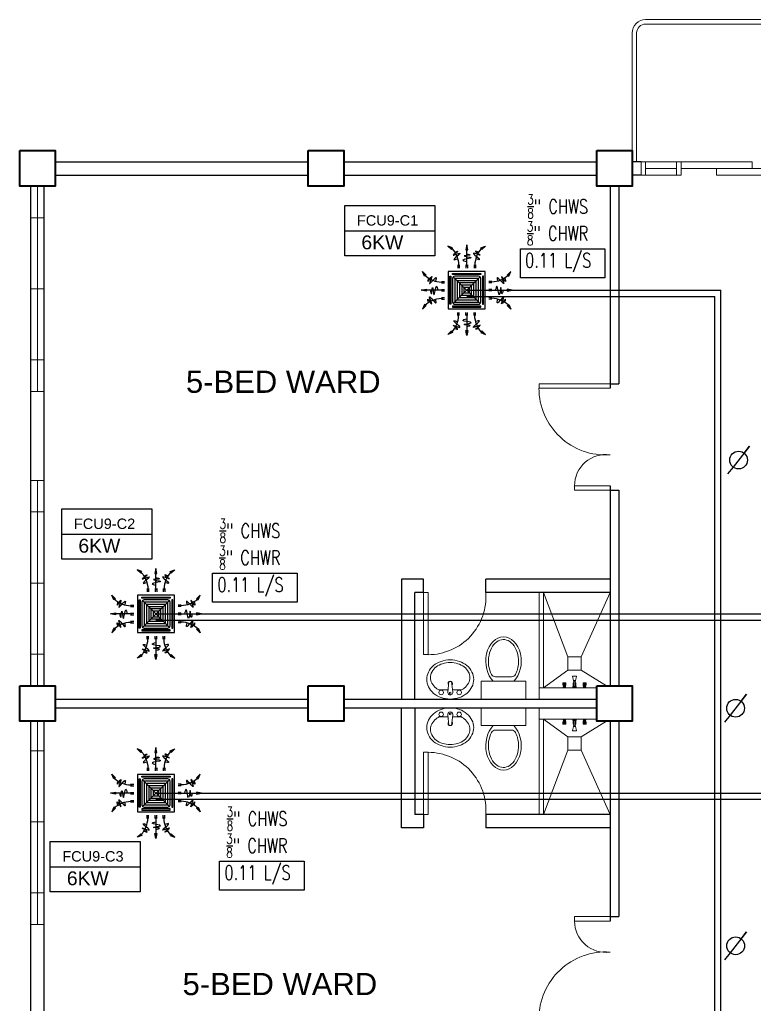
# Model space of a CAD drawing. Header units: millimetres. Extents: x 5 to 430, y 3 to 339.
# Drawn here: x 136.57 to 144.85, y 132.67 to 143.76 of the extents above; entities that cross this region are included whole.
import ezdxf

# ---------------------------------------------------------------- set-up
doc = ezdxf.new("R2010")
doc.units = ezdxf.units.MM
doc.header["$MEASUREMENT"] = 0
for name, color, linetype in [('AIR', 7, 'Continuous'), ('fcu line', 7, 'Continuous'), ('fcu return', 7, 'Continuous'), ('label', 7, 'Continuous'), ('Legends', 7, 'Continuous'), ('pipe label', 7, 'Continuous')]:
    doc.layers.add(name, color=color, linetype=linetype)
doc.styles.add('Arch-Dim', font='simplex.shx', dxfattribs={"width": 0.75})
doc.styles.get("Standard").update_dxf_attribs({"font": 'arial.ttf'})
doc.styles.add('SWISSLT175', font='swissl.ttf', dxfattribs={"height": 0.175})

# ---------------------------------------------------------------- blocks, each defined once
blk = doc.blocks.new('FCU-13000P (CASSETTE SPLIT)')
at = {"layer": 'AIR', "ltscale": 3}
for p, q in [((0, 0.523), (0, 1)), ((-0.193, 0.558), (-0.193, 0.487)), ((-0.162, 0.558), (-0.162, 0.487)), ((-0.016, 0.558), (-0.016, 0.487)), ((0.016, 0.558), (0.016, 0.487)), ((0.162, 0.558), (0.162, 0.487)), ((0.193, 0.558), (0.193, 0.487)), ((-0.523, 0), (-1, 0)), ((-0.558, 0.193), (-0.487, 0.193)), ((-0.558, 0.162), (-0.487, 0.162)), ((-0.558, 0.016), (-0.487, 0.016)), ((0.558, 0.193), (0.487, 0.193)), ((0.558, 0.162), (0.487, 0.162)), ((0.558, 0.016), (0.487, 0.016)), ((0.523, 0), (1, 0)), ((-0.558, -0.016), (-0.487, -0.016)), ((-0.558, -0.162), (-0.487, -0.162)), ((-0.558, -0.193), (-0.487, -0.193)), ((0.558, -0.016), (0.487, -0.016)), ((0.558, -0.162), (0.487, -0.162)), ((0.558, -0.193), (0.487, -0.193)), ((-0.193, -0.558), (-0.193, -0.487)), ((-0.162, -0.558), (-0.162, -0.487)), ((-0.016, -0.558), (-0.016, -0.487)), ((0, -0.523), (0, -1)), ((0.016, -0.558), (0.016, -0.487)), ((0.162, -0.558), (0.162, -0.487)), ((0.193, -0.558), (0.193, -0.487))]:
    blk.add_line(p, q, dxfattribs=at)
at = {"layer": 'AIR'}
for p, q in [((0.295, -0.295), (-0.295, 0.295)), ((0.295, 0.295), (-0.295, -0.295))]:
    blk.add_line(p, q, dxfattribs=at)
at = {"layer": 'AIR', "ltscale": 3}
for points in [[(-0.335, 0.895), (-0.311, 0.932), (-0.416, 0.973)], [(-0.022, 0.89), (0.022, 0.89), (0, 1)], [(0.335, 0.895), (0.311, 0.932), (0.416, 0.973)], [(-0.895, 0.335), (-0.932, 0.311), (-0.973, 0.416)], [(0.895, 0.335), (0.932, 0.311), (0.973, 0.416)], [(-0.89, 0.022), (-0.89, -0.022), (-1, 0)], [(0.89, 0.022), (0.89, -0.022), (1, 0)], [(-0.895, -0.335), (-0.932, -0.311), (-0.973, -0.416)], [(0.895, -0.335), (0.932, -0.311), (0.973, -0.416)], [(-0.335, -0.895), (-0.311, -0.932), (-0.416, -0.973)], [(-0.022, -0.89), (0.022, -0.89), (0, -1)], [(0.335, -0.895), (0.311, -0.932), (0.416, -0.973)]]:
    blk.add_lwpolyline(points, close=True, dxfattribs=at)
at = {"layer": 'AIR'}
for points in [[(-0.323, 0.914, -0.171809), (-0.178, 0.558), (-0.178, 0.522)], [(0.323, 0.914, 0.171809), (0.178, 0.558), (0.178, 0.522)], [(-0.914, 0.323, 0.171809), (-0.558, 0.178), (-0.522, 0.178)], [(0.914, 0.323, -0.171809), (0.558, 0.178), (0.522, 0.178)], [(-0.914, -0.323, -0.171809), (-0.558, -0.178), (-0.522, -0.178)], [(0.914, -0.323, 0.171809), (0.558, -0.178), (0.522, -0.178)], [(-0.323, -0.914, 0.171809), (-0.178, -0.558), (-0.178, -0.522)], [(0.323, -0.914, -0.171809), (0.178, -0.558), (0.178, -0.522)]]:
    blk.add_lwpolyline(points, format="xyb", dxfattribs=at)
for points in [[(-0.41, -0.41), (0.41, -0.41), (0.41, 0.41), (-0.41, 0.41)], [(-0.373, 0.31), (-0.348, 0.31), (-0.348, -0.31), (-0.373, -0.31)], [(-0.31, 0.372), (0.31, 0.372), (0.31, 0.348), (-0.31, 0.348)], [(-0.26, -0.26), (0.26, -0.26), (0.26, 0.26), (-0.26, 0.26)], [(0.372, 0.31), (0.348, 0.31), (0.348, -0.31), (0.372, -0.31)], [(-0.21, -0.21), (0.21, -0.21), (0.21, 0.21), (-0.21, 0.21)], [(-0.16, -0.16), (0.16, -0.16), (0.16, 0.16), (-0.16, 0.16)], [(-0.11, -0.11), (0.11, -0.11), (0.11, 0.11), (-0.11, 0.11)], [(-0.06, -0.06), (0.06, -0.06), (0.06, 0.06), (-0.06, 0.06)], [(-0.31, -0.373), (0.31, -0.373), (0.31, -0.348), (-0.31, -0.348)]]:
    blk.add_lwpolyline(points, close=True, dxfattribs=at)
blk.add_lwpolyline([(-0.26, -0.31), (0.26, -0.31, 0.414214), (0.31, -0.26), (0.31, 0.26, 0.414214), (0.26, 0.31), (-0.26, 0.31, 0.414214), (-0.31, 0.26), (-0.31, -0.26, 0.414214)], format="xyb", close=True, dxfattribs=at)
at = {"layer": 'AIR', "ltscale": 3}
for points in [[(-0.268, 0.84), (-0.231, 0.852), (-0.134, 0.882), (-0.422, 0.704), (0.005, 0.903), (-0.358, 0.645), (-0.239, 0.678), (-0.199, 0.69)], [(0.268, 0.84), (0.231, 0.852), (0.134, 0.882), (0.422, 0.704), (-0.005, 0.903), (0.358, 0.645), (0.239, 0.678), (0.199, 0.69)], [(-0.84, 0.268), (-0.852, 0.231), (-0.882, 0.134), (-0.704, 0.422), (-0.903, -0.005), (-0.645, 0.358), (-0.678, 0.239), (-0.69, 0.199)], [(0.84, 0.268), (0.852, 0.231), (0.882, 0.134), (0.704, 0.422), (0.903, -0.005), (0.645, 0.358), (0.678, 0.239), (0.69, 0.199)], [(-0.84, -0.268), (-0.852, -0.231), (-0.882, -0.134), (-0.704, -0.422), (-0.903, 0.005), (-0.645, -0.358), (-0.678, -0.239), (-0.69, -0.199)], [(0.84, -0.268), (0.852, -0.231), (0.882, -0.134), (0.704, -0.422), (0.903, 0.005), (0.645, -0.358), (0.678, -0.239), (0.69, -0.199)], [(-0.268, -0.84), (-0.231, -0.852), (-0.134, -0.882), (-0.422, -0.704), (0.005, -0.903), (-0.358, -0.645), (-0.239, -0.678), (-0.199, -0.69)], [(0.268, -0.84), (0.231, -0.852), (0.134, -0.882), (0.422, -0.704), (-0.005, -0.903), (0.358, -0.645), (0.239, -0.678), (0.199, -0.69)]]:
    blk.add_open_spline(points, degree=3, knots=[0.0032834, 0.0032834, 0.0032834, 0.0032834, 0.0712567, 0.1924075, 0.3347111, 0.5062145, 0.5813292, 0.5813292, 0.5813292, 0.5813292], dxfattribs=at)
for points in [[(0, 0.8), (0.077, 0.776), (-0.058, 0.755), (0.098, 0.718), (-0.087, 0.663), (0, 0.631)], [(-0.8, 0), (-0.776, -0.077), (-0.755, 0.058), (-0.718, -0.098), (-0.663, 0.087), (-0.631, 0)], [(0.8, 0), (0.776, -0.077), (0.755, 0.058), (0.718, -0.098), (0.663, 0.087), (0.631, 0)], [(0, -0.8), (0.077, -0.776), (-0.058, -0.755), (0.098, -0.718), (-0.087, -0.663), (0, -0.631)]]:
    blk.add_spline(points, degree=3, dxfattribs=at)
for points in [[(-0.416, 0.973), (-0.335, 0.895), (-0.311, 0.932)], [(0, 1), (-0.022, 0.89), (0.022, 0.89)], [(0.416, 0.973), (0.335, 0.895), (0.311, 0.932)], [(-0.973, 0.416), (-0.895, 0.335), (-0.932, 0.311)], [(0.973, 0.416), (0.895, 0.335), (0.932, 0.311)], [(-1, 0), (-0.89, 0.022), (-0.89, -0.022)], [(1, 0), (0.89, 0.022), (0.89, -0.022)], [(-0.973, -0.416), (-0.895, -0.335), (-0.932, -0.311)], [(0.973, -0.416), (0.895, -0.335), (0.932, -0.311)], [(-0.416, -0.973), (-0.335, -0.895), (-0.311, -0.932)], [(0, -1), (-0.022, -0.89), (0.022, -0.89)], [(0.416, -0.973), (0.335, -0.895), (0.311, -0.932)]]:
    blk.add_solid(points, dxfattribs=at)

msp = doc.modelspace()

# ---------------------------------------------------------------- linework, layer by layer
at = {"color": 8, "linetype": 'ByBlock', "lineweight": 25}
for p, q in [((136.975, 142.159), (139.825, 142.159)), ((140.225, 142.159), (143.075, 142.159)), ((143.575, 142.159), (143.475, 142.159)), ((136.975, 142.009), (139.825, 142.009)), ((140.225, 142.009), (143.075, 142.009)), ((143.575, 142.009), (143.475, 142.009)), ((136.7, 136.259), (136.7, 141.884)), ((136.85, 136.259), (136.85, 141.884)), ((143.225, 141.884), (143.225, 139.609)), ((143.325, 141.884), (143.325, 139.659)), ((143.225, 139.659), (143.325, 139.659)), ((143.225, 138.509), (143.225, 136.259)), ((143.225, 138.459), (143.325, 138.459)), ((143.325, 138.459), (143.325, 136.259)), ((140.875, 137.459), (140.875, 136.109)), ((136.975, 136.109), (139.825, 136.109)), ((140.225, 136.109), (143.075, 136.109)), ((136.975, 136.009), (139.825, 136.009)), ((140.225, 136.009), (143.075, 136.009)), ((140.875, 134.659), (140.875, 136.009)), ((136.7, 130.259), (136.7, 135.859)), ((136.85, 130.259), (136.85, 135.859)), ((143.225, 135.859), (143.225, 133.609)), ((143.325, 135.859), (143.325, 133.659)), ((141.825, 134.809), (141.825, 134.659)), ((143.225, 133.659), (143.325, 133.659))]:
    msp.add_line(p, q, dxfattribs=at)
at = {"color": 8, "linetype": 'ByBlock', "lineweight": 13}
for p, q in [((143.975, 142.159), (143.625, 142.159)), ((143.625, 142.084), (143.975, 142.084)), ((143.975, 142.009), (143.625, 142.009))]:
    msp.add_line(p, q, dxfattribs=at)
at = {"color": 8, "linetype": 'ByBlock', "lineweight": 9}
for p, q in [((136.775, 141.884), (136.775, 139.571)), ((136.7, 140.727), (136.7, 141.527)), ((136.7, 141.527), (136.85, 141.527)), ((136.85, 141.527), (136.85, 139.927)), ((136.7, 140.727), (136.85, 140.727)), ((136.85, 139.927), (136.7, 139.927)), ((136.7, 139.571), (136.85, 139.571)), ((136.7, 138.571), (136.85, 138.571)), ((136.775, 138.571), (136.775, 136.259)), ((136.7, 137.415), (136.7, 138.215)), ((136.7, 138.215), (136.85, 138.215)), ((136.85, 138.215), (136.85, 136.615)), ((136.7, 137.415), (136.85, 137.415)), ((136.85, 136.615), (136.7, 136.615)), ((143.075, 136.234), (142.425, 136.234)), ((141.025, 136.109), (142.975, 136.109)), ((141.025, 136.009), (142.975, 136.009)), ((136.775, 135.859), (136.775, 133.571)), ((143.075, 135.884), (142.425, 135.884)), ((136.7, 134.727), (136.7, 135.527)), ((136.7, 135.527), (136.85, 135.527)), ((136.85, 135.527), (136.85, 133.927)), ((136.7, 134.727), (136.85, 134.727)), ((136.85, 133.927), (136.7, 133.927)), ((136.7, 133.571), (136.85, 133.571))]:
    msp.add_line(p, q, dxfattribs=at)
at = {"color": 8, "linetype": 'ByBlock', "lineweight": 25, "ltscale": 0.3}
for p, q in [((141.125, 137.459), (140.875, 137.459)), ((141.125, 137.309), (141.125, 137.459)), ((143.225, 137.459), (141.825, 137.459)), ((141.825, 137.309), (141.825, 137.459)), ((141.125, 137.309), (141.025, 137.309)), ((141.025, 136.109), (141.025, 137.309)), ((143.225, 137.309), (141.825, 137.309)), ((141.025, 136.009), (141.025, 134.809)), ((141.125, 134.809), (141.025, 134.809)), ((141.125, 134.809), (141.125, 134.659)), ((143.225, 134.809), (141.825, 134.809)), ((141.125, 134.659), (140.875, 134.659)), ((143.225, 134.659), (141.825, 134.659))]:
    msp.add_line(p, q, dxfattribs=at)
at = {"color": 8, "linetype": 'ByBlock', "lineweight": 9, "ltscale": 0.3}
for p, q in [((142.75, 136.584), (142.475, 137.309)), ((142.9, 136.584), (143.225, 137.309)), ((142.75, 136.434), (142.475, 136.234)), ((142.9, 136.434), (143.184, 136.259)), ((142.75, 135.684), (142.475, 135.884)), ((142.9, 135.684), (143.184, 135.859)), ((142.75, 135.534), (142.475, 134.809)), ((142.9, 135.534), (143.225, 134.809))]:
    msp.add_line(p, q, dxfattribs=at)
at = {"color": 8, "lineweight": 9}
for p, q in [((141.41, 136.306), (141.397, 136.185)), ((141.439, 136.306), (141.453, 136.185)), ((141.775, 136.309), (141.775, 136.109)), ((142.275, 136.309), (141.775, 136.309)), ((142.115, 136.359), (141.934, 136.359)), ((142.275, 136.109), (142.275, 136.309)), ((142.698, 136.291), (142.694, 136.289)), ((142.694, 136.289), (142.694, 136.267)), ((142.728, 136.289), (142.694, 136.289)), ((142.694, 136.267), (142.697, 136.263)), ((142.698, 136.292), (142.698, 136.291)), ((142.724, 136.292), (142.698, 136.292)), ((142.724, 136.291), (142.698, 136.291)), ((142.698, 136.28), (142.698, 136.268)), ((142.698, 136.267), (142.705, 136.267)), ((142.705, 136.28), (142.705, 136.268)), ((142.717, 136.28), (142.717, 136.268)), ((142.724, 136.267), (142.717, 136.267)), ((142.724, 136.292), (142.724, 136.291)), ((142.724, 136.291), (142.728, 136.289)), ((142.724, 136.28), (142.724, 136.268)), ((142.728, 136.267), (142.726, 136.263)), ((142.728, 136.289), (142.728, 136.267)), ((142.812, 136.319), (142.804, 136.361)), ((142.805, 136.365), (142.844, 136.365)), ((142.812, 136.291), (142.808, 136.289)), ((142.817, 136.289), (142.808, 136.289)), ((142.808, 136.289), (142.808, 136.267)), ((142.808, 136.267), (142.81, 136.263)), ((142.811, 136.267), (142.817, 136.267)), ((142.837, 136.319), (142.812, 136.319)), ((142.812, 136.319), (142.812, 136.311)), ((142.837, 136.319), (142.812, 136.319)), ((142.812, 136.311), (142.837, 136.311)), ((142.817, 136.292), (142.812, 136.292)), ((142.812, 136.292), (142.812, 136.291)), ((142.817, 136.291), (142.812, 136.291)), ((142.812, 136.28), (142.812, 136.268)), ((142.817, 136.249), (142.817, 136.311)), ((142.832, 136.311), (142.832, 136.249)), ((142.838, 136.292), (142.832, 136.292)), ((142.838, 136.291), (142.832, 136.291)), ((142.841, 136.289), (142.832, 136.289)), ((142.838, 136.267), (142.832, 136.267)), ((142.837, 136.319), (142.846, 136.361)), ((142.837, 136.311), (142.837, 136.319)), ((142.838, 136.292), (142.838, 136.291)), ((142.838, 136.291), (142.841, 136.289)), ((142.838, 136.28), (142.838, 136.268)), ((142.841, 136.267), (142.839, 136.263)), ((142.841, 136.289), (142.841, 136.267)), ((142.925, 136.291), (142.922, 136.289)), ((142.955, 136.289), (142.922, 136.289)), ((142.922, 136.289), (142.922, 136.267)), ((142.922, 136.267), (142.924, 136.263)), ((142.951, 136.292), (142.925, 136.292)), ((142.925, 136.292), (142.925, 136.291)), ((142.951, 136.291), (142.925, 136.291)), ((142.925, 136.28), (142.925, 136.268)), ((142.925, 136.267), (142.932, 136.267)), ((142.932, 136.28), (142.932, 136.268)), ((142.944, 136.28), (142.944, 136.268)), ((142.952, 136.267), (142.944, 136.267)), ((142.951, 136.292), (142.951, 136.291)), ((142.951, 136.291), (142.955, 136.289)), ((142.951, 136.28), (142.951, 136.268)), ((142.955, 136.267), (142.953, 136.263)), ((142.955, 136.289), (142.955, 136.267)), ((142.694, 136.234), (142.697, 136.241)), ((142.694, 136.234), (142.694, 136.234)), ((142.728, 136.234), (142.694, 136.234)), ((142.728, 136.234), (142.694, 136.234)), ((142.697, 136.261), (142.697, 136.255)), ((142.725, 136.255), (142.697, 136.255)), ((142.697, 136.255), (142.698, 136.253)), ((142.725, 136.241), (142.697, 136.241)), ((142.724, 136.253), (142.698, 136.253)), ((142.7, 136.241), (142.7, 136.253)), ((142.722, 136.241), (142.722, 136.253)), ((142.725, 136.255), (142.724, 136.253)), ((142.725, 136.261), (142.725, 136.255)), ((142.728, 136.234), (142.725, 136.241)), ((142.728, 136.234), (142.728, 136.234)), ((142.796, 136.234), (142.807, 136.239)), ((142.854, 136.234), (142.796, 136.234)), ((142.807, 136.249), (142.842, 136.249)), ((142.807, 136.239), (142.807, 136.249)), ((142.807, 136.239), (142.842, 136.239)), ((142.842, 136.239), (142.807, 136.239)), ((142.811, 136.261), (142.811, 136.255)), ((142.817, 136.255), (142.811, 136.255)), ((142.811, 136.255), (142.811, 136.253)), ((142.817, 136.253), (142.811, 136.253)), ((142.813, 136.249), (142.813, 136.253)), ((142.832, 136.249), (142.817, 136.249)), ((142.839, 136.255), (142.832, 136.255)), ((142.838, 136.253), (142.832, 136.253)), ((142.836, 136.249), (142.836, 136.253)), ((142.839, 136.255), (142.838, 136.253)), ((142.839, 136.261), (142.839, 136.255)), ((142.842, 136.249), (142.842, 136.239)), ((142.842, 136.239), (142.854, 136.234)), ((142.921, 136.234), (142.925, 136.241)), ((142.955, 136.234), (142.921, 136.234)), ((142.955, 136.234), (142.921, 136.234)), ((142.921, 136.234), (142.921, 136.234)), ((142.924, 136.261), (142.924, 136.255)), ((142.924, 136.255), (142.925, 136.253)), ((142.952, 136.255), (142.924, 136.255)), ((142.952, 136.253), (142.925, 136.253)), ((142.952, 136.241), (142.925, 136.241)), ((142.927, 136.241), (142.927, 136.253)), ((142.95, 136.241), (142.95, 136.253)), ((142.952, 136.261), (142.952, 136.255)), ((142.952, 136.255), (142.952, 136.253)), ((142.955, 136.234), (142.952, 136.241)), ((142.955, 136.234), (142.955, 136.234)), ((141.775, 136.109), (142.275, 136.109)), ((141.41, 135.811), (141.397, 135.932)), ((141.439, 135.811), (141.453, 135.932)), ((141.775, 135.809), (141.775, 136.009)), ((141.775, 136.009), (142.275, 136.009)), ((142.275, 136.009), (142.275, 135.809)), ((142.694, 135.883), (142.694, 135.884)), ((142.728, 135.884), (142.694, 135.884)), ((142.694, 135.883), (142.697, 135.876)), ((142.728, 135.883), (142.694, 135.883)), ((142.694, 135.85), (142.697, 135.854)), ((142.694, 135.828), (142.694, 135.85)), ((142.698, 135.826), (142.694, 135.828)), ((142.728, 135.828), (142.694, 135.828)), ((142.725, 135.876), (142.697, 135.876)), ((142.697, 135.862), (142.698, 135.864)), ((142.697, 135.856), (142.697, 135.862)), ((142.725, 135.862), (142.697, 135.862)), ((142.724, 135.864), (142.698, 135.864)), ((142.698, 135.85), (142.705, 135.85)), ((142.698, 135.837), (142.698, 135.849)), ((142.698, 135.825), (142.698, 135.826)), ((142.724, 135.826), (142.698, 135.826)), ((142.724, 135.825), (142.698, 135.825)), ((142.7, 135.876), (142.7, 135.864)), ((142.705, 135.837), (142.705, 135.849)), ((142.724, 135.85), (142.717, 135.85)), ((142.717, 135.837), (142.717, 135.849)), ((142.722, 135.876), (142.722, 135.864)), ((142.725, 135.862), (142.724, 135.864)), ((142.724, 135.837), (142.724, 135.849)), ((142.724, 135.826), (142.728, 135.828)), ((142.724, 135.825), (142.724, 135.826)), ((142.728, 135.883), (142.725, 135.876)), ((142.725, 135.856), (142.725, 135.862)), ((142.728, 135.85), (142.726, 135.854)), ((142.728, 135.883), (142.728, 135.884)), ((142.728, 135.828), (142.728, 135.85)), ((142.796, 135.884), (142.807, 135.878)), ((142.854, 135.884), (142.796, 135.884)), ((142.807, 135.878), (142.842, 135.878)), ((142.842, 135.878), (142.807, 135.878)), ((142.807, 135.878), (142.807, 135.868)), ((142.807, 135.868), (142.842, 135.868)), ((142.808, 135.85), (142.81, 135.854)), ((142.808, 135.828), (142.808, 135.85)), ((142.817, 135.828), (142.808, 135.828)), ((142.812, 135.826), (142.808, 135.828)), ((142.817, 135.864), (142.811, 135.864)), ((142.811, 135.862), (142.811, 135.864)), ((142.817, 135.862), (142.811, 135.862)), ((142.811, 135.856), (142.811, 135.862)), ((142.811, 135.85), (142.817, 135.85)), ((142.812, 135.837), (142.812, 135.849)), ((142.817, 135.826), (142.812, 135.826)), ((142.812, 135.825), (142.812, 135.826)), ((142.817, 135.825), (142.812, 135.825)), ((142.813, 135.868), (142.813, 135.864)), ((142.817, 135.868), (142.817, 135.806)), ((142.832, 135.868), (142.817, 135.868)), ((142.832, 135.806), (142.832, 135.868)), ((142.838, 135.864), (142.832, 135.864)), ((142.839, 135.862), (142.832, 135.862)), ((142.838, 135.85), (142.832, 135.85)), ((142.841, 135.828), (142.832, 135.828)), ((142.838, 135.826), (142.832, 135.826)), ((142.838, 135.825), (142.832, 135.825)), ((142.836, 135.868), (142.836, 135.864)), ((142.839, 135.862), (142.838, 135.864)), ((142.838, 135.837), (142.838, 135.849)), ((142.838, 135.826), (142.841, 135.828)), ((142.838, 135.825), (142.838, 135.826)), ((142.839, 135.856), (142.839, 135.862)), ((142.841, 135.85), (142.839, 135.854)), ((142.841, 135.828), (142.841, 135.85)), ((142.842, 135.878), (142.854, 135.884)), ((142.842, 135.868), (142.842, 135.878)), ((142.955, 135.884), (142.921, 135.884)), ((142.921, 135.883), (142.921, 135.884)), ((142.955, 135.883), (142.921, 135.883)), ((142.921, 135.883), (142.925, 135.876)), ((142.922, 135.85), (142.924, 135.854)), ((142.922, 135.828), (142.922, 135.85)), ((142.955, 135.828), (142.922, 135.828)), ((142.925, 135.826), (142.922, 135.828)), ((142.924, 135.862), (142.925, 135.864)), ((142.952, 135.862), (142.924, 135.862)), ((142.924, 135.856), (142.924, 135.862)), ((142.952, 135.876), (142.925, 135.876)), ((142.952, 135.864), (142.925, 135.864)), ((142.925, 135.85), (142.932, 135.85)), ((142.925, 135.837), (142.925, 135.849)), ((142.951, 135.826), (142.925, 135.826)), ((142.925, 135.825), (142.925, 135.826)), ((142.951, 135.825), (142.925, 135.825)), ((142.927, 135.876), (142.927, 135.864)), ((142.932, 135.837), (142.932, 135.849)), ((142.952, 135.85), (142.944, 135.85)), ((142.944, 135.837), (142.944, 135.849)), ((142.95, 135.876), (142.95, 135.864)), ((142.951, 135.837), (142.951, 135.849)), ((142.951, 135.826), (142.955, 135.828)), ((142.951, 135.825), (142.951, 135.826)), ((142.955, 135.883), (142.952, 135.876)), ((142.952, 135.862), (142.952, 135.864)), ((142.952, 135.856), (142.952, 135.862)), ((142.955, 135.85), (142.953, 135.854)), ((142.955, 135.883), (142.955, 135.884)), ((142.955, 135.828), (142.955, 135.85)), ((142.275, 135.809), (141.775, 135.809)), ((142.115, 135.759), (141.934, 135.759)), ((142.812, 135.798), (142.804, 135.756)), ((142.805, 135.752), (142.844, 135.752)), ((142.812, 135.798), (142.812, 135.806)), ((142.812, 135.806), (142.837, 135.806)), ((142.837, 135.798), (142.812, 135.798)), ((142.837, 135.798), (142.812, 135.798)), ((142.837, 135.806), (142.837, 135.798)), ((142.837, 135.798), (142.846, 135.756))]:
    msp.add_line(p, q, dxfattribs=at)
at = {"color": 8, "linetype": 'ByBlock', "lineweight": 9}
for points in [[(143.475, 142.159), (143.475, 143.609, -0.414214), (143.625, 143.759), (146.425, 143.759, -0.414214), (146.575, 143.609), (146.575, 142.284), (146.575, 142.934)], [(143.525, 142.159), (143.525, 143.609, -0.414214), (143.625, 143.709), (146.425, 143.709, -0.414214), (146.525, 143.609), (146.525, 142.954)]]:
    msp.add_lwpolyline(points, format="xyb", dxfattribs=at)
at = {"color": 8, "linetype": 'ByBlock', "lineweight": 35}
for points in [[(136.575, 142.284), (136.975, 142.284), (136.975, 141.884), (136.575, 141.884)], [(139.825, 142.284), (140.225, 142.284), (140.225, 141.884), (139.825, 141.884)], [(143.075, 142.284), (143.475, 142.284), (143.475, 141.884), (143.075, 141.884)], [(136.575, 136.259), (136.975, 136.259), (136.975, 135.859), (136.575, 135.859)], [(139.825, 136.259), (140.225, 136.259), (140.225, 135.859), (139.825, 135.859)], [(143.075, 136.259), (143.475, 136.259), (143.475, 135.859), (143.075, 135.859)]]:
    msp.add_lwpolyline(points, close=True, dxfattribs=at)
at = {"color": 8, "linetype": 'ByBlock', "lineweight": 13}
for points in [[(143.625, 142.159), (143.625, 142.009), (143.575, 142.009), (143.575, 142.159)], [(144.025, 142.159), (144.025, 142.009), (143.975, 142.009), (143.975, 142.159)], [(144.025, 142.159), (144.825, 142.159), (144.825, 142.084), (144.025, 142.084)], [(144.425, 142.084), (145.225, 142.084), (145.225, 142.009), (144.425, 142.009)]]:
    msp.add_lwpolyline(points, close=True, dxfattribs=at)
at = {"color": 8, "lineweight": 9}
for points in [[(136.7, 141.884), (136.85, 141.884), (136.85, 139.571), (136.7, 139.571)], [(136.7, 138.571), (136.85, 138.571), (136.85, 136.259), (136.7, 136.259)], [(136.7, 135.859), (136.85, 135.859), (136.85, 133.571), (136.7, 133.571)]]:
    msp.add_lwpolyline(points, close=True, dxfattribs=at)
at = {"color": 8, "lineweight": 13, "ltscale": 0.03}
for points in [[(143.225, 139.609), (143.225, 139.659), (142.425, 139.659), (142.425, 139.609)], [(143.225, 138.459), (143.225, 138.509), (142.825, 138.509), (142.825, 138.459)], [(141.125, 137.309), (141.175, 137.309), (141.175, 136.609), (141.125, 136.609)], [(141.125, 134.809), (141.175, 134.809), (141.175, 135.509), (141.125, 135.509)], [(143.225, 133.659), (143.225, 133.609), (142.825, 133.609), (142.825, 133.659)]]:
    msp.add_lwpolyline(points, close=True, dxfattribs=at)
at = {"color": 8, "linetype": 'ByBlock', "lineweight": 9, "ltscale": 0.3}
for points in [[(142.475, 136.234), (142.475, 137.309), (142.425, 137.309), (142.425, 136.109), (142.425, 136.109)], [(142.475, 135.884), (142.475, 134.809), (142.425, 134.809), (142.425, 136.009), (142.425, 136.009)]]:
    msp.add_lwpolyline(points, dxfattribs=at)
at = {"color": 8, "lineweight": 9}
for points in [[(141.69, 136.33, 0.11576), (141.67, 136.412, 0.104047), (141.612, 136.486, 0.090875), (141.528, 136.533, 0.083344), (141.425, 136.551, 0.083344), (141.321, 136.533, 0.090875), (141.237, 136.486, 0.104047), (141.179, 136.412, 0.11576), (141.16, 136.33, 0.11576), (141.179, 136.247, 0.104047), (141.237, 136.173, 0.090875), (141.321, 136.126, 0.083344), (141.425, 136.109, 0.083344), (141.528, 136.126, 0.090875), (141.612, 136.173, 0.104047), (141.67, 136.247, 0.11576)], [(141.69, 135.788, -0.11576), (141.67, 135.705, -0.104047), (141.612, 135.631, -0.090875), (141.528, 135.584, -0.083344), (141.425, 135.567, -0.083344), (141.321, 135.584, -0.090875), (141.237, 135.631, -0.104047), (141.179, 135.705, -0.11576), (141.16, 135.788, -0.11576), (141.179, 135.87, -0.104047), (141.237, 135.944, -0.090875), (141.321, 135.991, -0.083344), (141.425, 136.009, -0.083344), (141.528, 135.991, -0.090875), (141.612, 135.944, -0.104047), (141.67, 135.87, -0.11576)]]:
    msp.add_lwpolyline(points, format="xyb", close=True, dxfattribs=at)
for points in [[(141.647, 136.351, 0.124838), (141.631, 136.413, 0.105788), (141.582, 136.471, 0.086697), (141.512, 136.507, 0.076776), (141.425, 136.521, 0.076776), (141.337, 136.507, 0.086697), (141.267, 136.471, 0.105788), (141.218, 136.413, 0.124838), (141.202, 136.351, 0.124838), (141.218, 136.288, 0.105788), (141.267, 136.23, 0.040067), (141.298, 136.211), (141.4, 136.211, 0.040067)], [(141.449, 136.211), (141.551, 136.211, 0.040067), (141.582, 136.23, 0.105788), (141.631, 136.288, 0.124838), (141.647, 136.351, 0.124838)], [(141.647, 135.767, -0.124838), (141.631, 135.704, -0.105788), (141.582, 135.646, -0.086697), (141.512, 135.61, -0.076776), (141.425, 135.597, -0.076776), (141.337, 135.61, -0.086697), (141.267, 135.646, -0.105788), (141.218, 135.704, -0.124838), (141.202, 135.767, -0.124838), (141.218, 135.829, -0.105788), (141.267, 135.887, -0.040067), (141.298, 135.907), (141.4, 135.907, -0.040067)], [(141.449, 135.907), (141.551, 135.907, -0.040067), (141.582, 135.887, -0.105788), (141.631, 135.829, -0.124838), (141.647, 135.767, -0.124838)]]:
    msp.add_lwpolyline(points, format="xyb", dxfattribs=at)
at = {"color": 8, "linetype": 'ByBlock', "lineweight": 9, "ltscale": 0.03}
for points in [[(142.75, 136.434), (142.9, 136.434), (142.9, 136.584), (142.75, 136.584)], [(142.75, 135.684), (142.9, 135.684), (142.9, 135.534), (142.75, 135.534)]]:
    msp.add_lwpolyline(points, close=True, dxfattribs=at)
at = {"color": 8, "lineweight": 9}
for centre, radius in [((141.323, 136.182), 0.0255), ((141.425, 136.175), 0.0095), ((141.526, 136.182), 0.0255), ((141.323, 135.936), 0.0255), ((141.425, 135.942), 0.0095), ((141.526, 135.936), 0.0255)]:
    msp.add_circle(centre, radius, dxfattribs=at)
at = {"color": 8, "lineweight": 13, "ltscale": 0.03}
for centre, radius, start, end in [((143.176, 139.609), 0.752, 180, 273.6952), ((143.178, 138.509), 0.353, 82.3719, 180), ((141.175, 137.26), 0.652, 270, 4.2422), ((141.175, 134.857), 0.652, 355.7578, 90), ((143.178, 133.609), 0.353, 180, 277.6281), ((143.176, 132.509), 0.752, 86.3048, 180)]:
    msp.add_arc(centre, radius, start, end, dxfattribs=at)
at = {"color": 8, "lineweight": 9}
for centre, radius, start, end in [((141.934, 136.409), 0.05, 208.0084, 270), ((142.115, 136.409), 0.05, 270, 331.8499), ((141.425, 136.284), 0.025, 126.3068, 221.2022), ((141.425, 136.213), 0.0948, 81.2026, 98.7974), ((141.425, 136.284), 0.025, 71.3793, 108.6207), ((141.425, 136.284), 0.025, 318.7978, 53.6932), ((141.425, 136.182), 0.028, 173.7545, 6.2455), ((141.425, 135.936), 0.028, 353.7545, 186.2455), ((141.425, 135.834), 0.025, 138.7978, 233.6932), ((141.425, 135.834), 0.025, 306.3068, 41.2022), ((141.425, 135.904), 0.0948, 261.2026, 278.7974), ((141.425, 135.834), 0.025, 251.3793, 288.6207), ((141.934, 135.709), 0.05, 90, 151.9916), ((142.115, 135.709), 0.05, 28.1501, 90)]:
    msp.add_arc(centre, radius, start, end, dxfattribs=at)
for centre, major_axis, ratio, start_param, end_param in [((142.025, 136.534), (0, -0.275), 0.727273, 0.612555, 5.670631), ((142.685, 136.279), (0.00896, 0.00896), 1, 5.560378, 6.271464), ((142.683, 136.274), (-0.0118, 0.0118), 1, 3.273911, 3.406137), ((142.694, 136.268), (0.00268, 0.00268), 1, 4.870036, 5.497675), ((142.693, 136.261), (0.00268, 0.00268), 1, 5.497675, 5.991616), ((142.715, 136.279), (0.00738, 0.00738), 1, 1.497691, 2.282489), ((142.709, 136.268), (-0.00268, 0.00268), 1, 0.785286, 1.412925), ((142.716, 136.273), (0.00887, 0.00887), 1, 2.983721, 3.344735), ((142.711, 136.284), (-0.00268, 0.00268), 1, -1.497915, -0.073106), ((142.711, 136.266), (-0.00268, 0.00268), 1, 1.773938, 2.938226), ((142.706, 136.273), (0.00887, 0.00887), 1, 4.509022, 4.870036), ((142.707, 136.279), (-0.00738, 0.00738), 1, 4.000472, 4.78527), ((142.713, 136.268), (-0.00268, 0.00268), 1, 3.299239, 3.926878), ((142.737, 136.279), (-0.00896, 0.00896), 1, 0.011497, 0.722582), ((142.728, 136.268), (0.00268, 0.00268), 1, 2.356082, 2.983721), ((142.739, 136.274), (-0.0118, 0.0118), 1, 1.306028, 1.438253), ((142.729, 136.261), (0.00268, 0.00268), 1, 1.862141, 2.356082), ((142.807, 136.362), (0.00268, 0.00268), 1, 1.354119, 2.724181), ((142.799, 136.279), (-0.00896, 0.00896), 1, 3.989582, 4.700667), ((142.796, 136.274), (0.0118, 0.0118), 1, 4.844707, 4.976933), ((142.807, 136.261), (-0.00268, 0.00268), 1, 3.926878, 4.42082), ((142.808, 136.268), (-0.00268, 0.00268), 1, 3.299239, 3.926878), ((142.85, 136.279), (-0.00896, 0.00896), 1, 0.011497, 0.722582), ((142.842, 136.268), (-0.00268, 0.00268), 1, 0.785286, 1.412925), ((142.853, 136.274), (0.0118, 0.0118), 1, 2.876824, 3.009049), ((142.842, 136.261), (-0.00268, 0.00268), 1, 0.291344, 0.785286), ((142.913, 136.279), (0.00896, 0.00896), 1, 5.560378, 6.271464), ((142.91, 136.274), (-0.0118, 0.0118), 1, 3.273911, 3.406137), ((142.921, 136.261), (0.00268, 0.00268), 1, 5.497675, 5.991616), ((142.921, 136.268), (0.00268, 0.00268), 1, 4.870036, 5.497675), ((142.943, 136.279), (0.00738, 0.00738), 1, 1.497691, 2.282489), ((142.936, 136.268), (-0.00268, 0.00268), 1, 0.785286, 1.412925), ((142.943, 136.273), (0.00887, 0.00887), 1, 2.983721, 3.344735), ((142.938, 136.284), (-0.00268, 0.00268), 1, -1.497915, -0.073106), ((142.938, 136.266), (-0.00268, 0.00268), 1, 1.773938, 2.938226), ((142.934, 136.273), (0.00887, 0.00887), 1, 4.509022, 4.870036), ((142.934, 136.279), (-0.00738, 0.00738), 1, 4.000472, 4.78527), ((142.941, 136.268), (-0.00268, 0.00268), 1, 3.299239, 3.926878), ((142.964, 136.279), (-0.00896, 0.00896), 1, 0.011497, 0.722582), ((142.955, 136.268), (0.00268, 0.00268), 1, 2.356082, 2.983721), ((142.967, 136.274), (0.0118, 0.0118), 1, 2.876824, 3.009049), ((142.956, 136.261), (0.00268, 0.00268), 1, 1.862141, 2.356082), ((142.842, 135.755), (-0.00268, 0.00268), 1, 2.92514, 4.295202)]:
    msp.add_ellipse(centre, major_axis=major_axis, ratio=ratio, start_param=start_param, end_param=end_param, dxfattribs=at)
at = {"color": 8, "lineweight": 9, "extrusion": (-4.99074e-41, 2.88216e-41, -1)}
msp.add_ellipse((142.842, 136.362), major_axis=(0.00268, 0.00268), ratio=1, start_param=-0.216453, end_param=1.153609, dxfattribs=at)
at = {"color": 8, "lineweight": 9, "extrusion": (-4.99074e-41, -2.88216e-41, -1)}
for centre, major_axis, start_param, end_param in [((142.685, 135.838), (-0.00896, 0.00896), 2.418785, 3.129871), ((142.683, 135.843), (-0.0118, 0.0118), 1.703115, 1.83534), ((142.693, 135.856), (-0.00268, 0.00268), 2.356082, 2.850023), ((142.694, 135.849), (-0.00268, 0.00268), 1.728443, 2.356082), ((142.709, 135.849), (-0.00268, -0.00268), 0.785286, 1.412925), ((142.715, 135.838), (-0.00738, -0.00738), 6.21008, 6.994878), ((142.716, 135.844), (-0.00887, 0.00887), -0.157871, 0.203142), ((142.711, 135.851), (-0.00268, 0.00268), 0.203142, 1.36743), ((142.711, 135.833), (-0.00268, 0.00268), 3.214474, 4.639283), ((142.706, 135.844), (-0.00887, -0.00887), 2.938226, 3.299239), ((142.707, 135.838), (-0.00738, -0.00738), 4.000472, 4.78527), ((142.713, 135.849), (-0.00268, -0.00268), 3.299239, 3.926878), ((142.728, 135.849), (-0.00268, -0.00268), 0.785286, 1.412925), ((142.737, 135.838), (-0.00896, 0.00896), -1.559299, -0.848214), ((142.729, 135.856), (-0.00268, 0.00268), -1.279452, -0.785511), ((142.739, 135.843), (-0.0118, 0.0118), -0.264769, -0.132543), ((142.799, 135.838), (-0.00896, 0.00896), 2.418785, 3.129871), ((142.807, 135.856), (-0.00268, -0.00268), 3.926878, 4.42082), ((142.796, 135.843), (-0.0118, -0.0118), 3.273911, 3.406137), ((142.808, 135.849), (-0.00268, -0.00268), 3.299239, 3.926878), ((142.853, 135.843), (-0.0118, -0.0118), 1.306028, 1.438253), ((142.842, 135.849), (-0.00268, 0.00268), -0.785511, -0.157871), ((142.85, 135.838), (-0.00896, -0.00896), 0.011497, 0.722582), ((142.842, 135.856), (-0.00268, 0.00268), -1.279452, -0.785511), ((142.913, 135.838), (-0.00896, -0.00896), 3.989582, 4.700667), ((142.91, 135.843), (-0.0118, 0.0118), 1.703115, 1.83534), ((142.921, 135.856), (-0.00268, -0.00268), 3.926878, 4.42082), ((142.921, 135.849), (-0.00268, -0.00268), 3.299239, 3.926878), ((142.936, 135.849), (-0.00268, -0.00268), 0.785286, 1.412925), ((142.943, 135.838), (-0.00738, 0.00738), 4.639283, 5.424081), ((142.943, 135.844), (-0.00887, -0.00887), 1.412925, 1.773938), ((142.938, 135.851), (-0.00268, 0.00268), 0.203142, 1.36743), ((142.938, 135.833), (-0.00268, -0.00268), 4.78527, 6.21008), ((142.934, 135.844), (-0.00887, 0.00887), 1.36743, 1.728443), ((142.934, 135.838), (-0.00738, -0.00738), 4.000472, 4.78527), ((142.941, 135.849), (-0.00268, -0.00268), 3.299239, 3.926878), ((142.955, 135.849), (-0.00268, 0.00268), -0.785511, -0.157871), ((142.964, 135.838), (-0.00896, 0.00896), -1.559299, -0.848214), ((142.956, 135.856), (-0.00268, -0.00268), 0.291344, 0.785286), ((142.967, 135.843), (-0.0118, 0.0118), -0.264769, -0.132543), ((142.807, 135.755), (-0.00268, -0.00268), 6.066508, 7.43657)]:
    msp.add_ellipse(centre, major_axis=major_axis, ratio=1, start_param=start_param, end_param=end_param, dxfattribs=at)
at = {"color": 8, "lineweight": 9, "extrusion": (0, 0, -1)}
msp.add_ellipse((142.025, 135.584), major_axis=(0, 0.275), ratio=0.727273, start_param=0.612555, end_param=5.670631, dxfattribs=at)
at = {"color": 8, "lineweight": 9}
for points in [[(142.159, 136.385), (142.168, 136.401), (142.176, 136.419), (142.202, 136.511), (142.197, 136.598), (142.14, 136.729), (142.089, 136.771), (141.991, 136.784), (141.939, 136.758), (141.865, 136.647), (141.847, 136.563), (141.863, 136.45), (141.874, 136.415), (141.89, 136.385)], [(142.159, 135.732), (142.168, 135.716), (142.176, 135.698), (142.202, 135.606), (142.197, 135.519), (142.14, 135.388), (142.089, 135.346), (141.991, 135.333), (141.939, 135.359), (141.865, 135.47), (141.847, 135.554), (141.863, 135.668), (141.874, 135.702), (141.89, 135.732)]]:
    msp.add_open_spline(points, degree=3, knots=[0.937253, 0.937253, 0.937253, 0.937253, 1.185372, 1.185372, 2.113864, 2.113864, 3.042356, 3.042356, 3.970847, 3.970847, 4.899339, 4.899339, 5.346062, 5.346062, 5.346062, 5.346062], dxfattribs=at)
at = {"layer": 'fcu line', "linetype": 'Continuous'}
for p, q in [((141.61, 140.712), (144.475, 140.712)), ((144.475, 131.509), (144.475, 140.712)), ((138.11, 137.067), (152.325, 137.067)), ((138.11, 135.05), (152.325, 135.05))]:
    msp.add_line(p, q, dxfattribs=at)
at = {"layer": 'fcu line'}
for p, q in [((144.797, 138.957), (144.611, 138.721)), ((144.735, 138.878), (144.797, 138.957)), ((144.611, 138.721), (144.549, 138.643)), ((144.763, 136.162), (144.577, 135.927)), ((144.701, 136.084), (144.763, 136.162)), ((144.577, 135.927), (144.515, 135.848)), ((144.764, 133.487), (144.578, 133.252)), ((144.702, 133.409), (144.764, 133.487)), ((144.578, 133.252), (144.516, 133.173))]:
    msp.add_line(p, q, dxfattribs=at)
for centre in [(144.673, 138.8), (144.639, 136.005), (144.64, 133.33)]:
    msp.add_circle(centre, 0.1, dxfattribs=at)
at = {"layer": 'fcu return', "linetype": 'Continuous'}
for p, q in [((141.61, 140.642), (144.405, 140.642)), ((144.405, 131.439), (144.405, 140.642)), ((138.11, 136.997), (152.325, 136.997)), ((138.11, 134.98), (152.325, 134.98))]:
    msp.add_line(p, q, dxfattribs=at)
at = {"layer": 'Legends', "linetype": 'Continuous', "lineweight": 25}
for p, q in [((140.237, 141.382), (141.25, 141.382)), ((137.049, 137.966), (138.062, 137.966)), ((136.919, 134.221), (137.931, 134.221))]:
    msp.add_line(p, q, dxfattribs=at)
at = {"layer": 'Legends'}
for points in [[(140.237, 141.666), (141.25, 141.666), (141.25, 141.098), (140.237, 141.098)], [(137.049, 138.25), (138.062, 138.25), (138.062, 137.682), (137.049, 137.682)], [(136.919, 134.505), (137.931, 134.505), (137.931, 133.937), (136.919, 133.937)]]:
    msp.add_lwpolyline(points, close=True, dxfattribs=at)
at = {"layer": 'pipe label', "color": 7, "linetype": 'Continuous', "lineweight": 25}
for points in [[(142.215, 141.179), (143.166, 141.179), (143.166, 140.852), (142.215, 140.852)], [(138.747, 137.527), (139.699, 137.527), (139.699, 137.2), (138.747, 137.2)], [(138.827, 134.284), (139.779, 134.284), (139.779, 133.957), (138.827, 133.957)]]:
    msp.add_lwpolyline(points, close=True, dxfattribs=at)

# ---------------------------------------------------------------- block references
at = {"layer": 'AIR', "xscale": 0.5113536813550488, "yscale": 0.5113536813550488, "zscale": 0.5113536813550488}
for p in [(141.61, 140.712), (138.11, 137.067), (138.11, 135.05)]:
    msp.add_blockref('FCU-13000P (CASSETTE SPLIT)', p, dxfattribs=at)

# ---------------------------------------------------------------- texts
at = {"layer": 'label', "color": 8, "linetype": 'ByBlock', "lineweight": 9, "ltscale": 0.4, "char_height": 0.25, "attachment_point": 5, "line_spacing_factor": 0.8, "style": 'SWISSLT175'}
for insert in [(139.544, 139.68), (139.506, 132.898)]:
    msp.add_mtext('5-BED WARD', dxfattribs=dict(at, insert=insert))
at = {"layer": 'Legends', "linetype": 'Continuous', "lineweight": 25, "attachment_point": 1}
for s, width, insert, char_height in [('FCU9-C1', 0.44811, (140.374, 141.557), 0.117), ('6KW', 0.23674, (140.424, 141.329), 0.156), ('FCU9-C2', 0.44811, (137.186, 138.141), 0.117), ('6KW', 0.23674, (137.236, 137.913), 0.156), ('FCU9-C3', 0.44811, (137.055, 134.396), 0.117), ('6KW', 0.23674, (137.106, 134.168), 0.156)]:
    msp.add_mtext_dynamic_manual_height_columns(s, width=width, gutter_width=1.011, heights=[0], dxfattribs=dict(at, insert=insert, char_height=char_height))
at = {"layer": 'pipe label', "color": 7, "linetype": 'Continuous', "lineweight": 25, "char_height": 0.16, "attachment_point": 1, "style": 'Arch-Dim'}
for s, width, insert in [('\\A1;{\\H0.7x;\\S3/8;}" CHWS', 1.17294, (142.294, 141.79)), ('\\A1;{\\H0.7x;\\S3/8;}" CHWR', 0.88035, (142.29, 141.487)), ('0.11 L/S', 0.89967, (142.269, 141.129)), ('\\A1;{\\H0.7x;\\S3/8;}" CHWS', 1.17294, (138.827, 138.138)), ('\\A1;{\\H0.7x;\\S3/8;}" CHWR', 0.88035, (138.823, 137.835)), ('0.11 L/S', 0.89967, (138.802, 137.477)), ('\\A1;{\\H0.7x;\\S3/8;}" CHWS', 1.17294, (138.907, 134.895)), ('\\A1;{\\H0.7x;\\S3/8;}" CHWR', 0.88035, (138.903, 134.592)), ('0.11 L/S', 0.89967, (138.882, 134.234))]:
    msp.add_mtext_dynamic_manual_height_columns(s, width=width, gutter_width=1.011, heights=[0], dxfattribs=dict(at, insert=insert))

doc.saveas('drawing.dxf')
